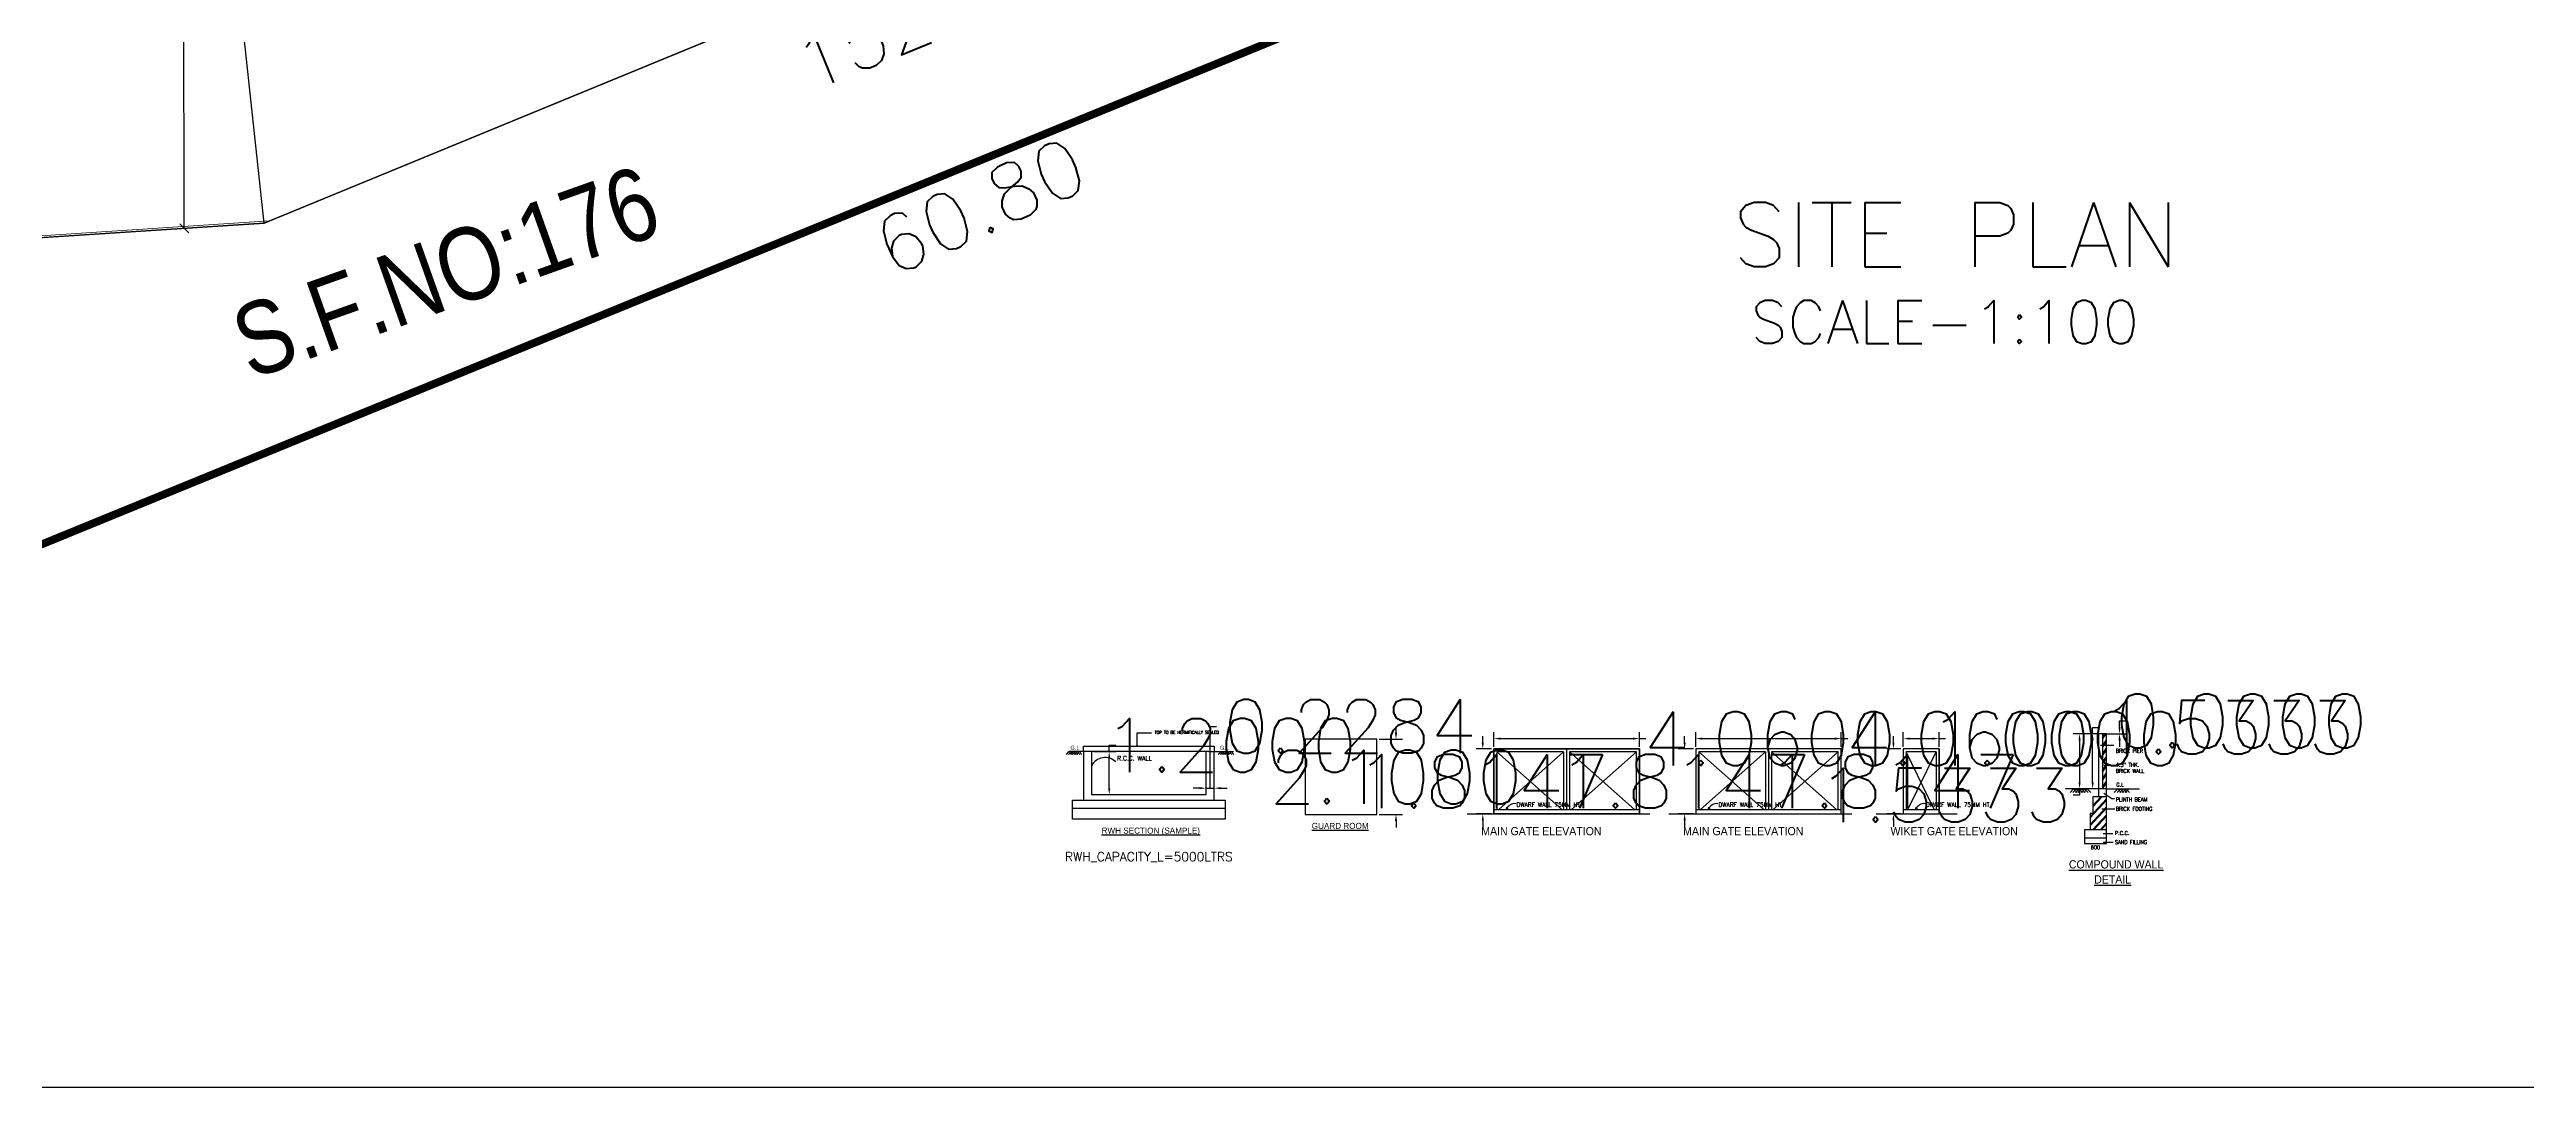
# Model space of a CAD drawing. Header units: metres. Extents: x 1422408 to 2637705, y 4160 to 80428.
# Drawn here: x 2268031.9 to 2268101.1, y 4159.8 to 4188.8 of the extents above; entities that cross this region are included whole.
import ezdxf

# ---------------------------------------------------------------- set-up
doc = ezdxf.new("R2010")
doc.units = ezdxf.units.M
doc.header["$LTSCALE"] = 3.5
doc.header["$MEASUREMENT"] = 0
doc.layers.get('0').update_dxf_attribs({"linetype": 'CONTINUOUS'})
doc.layers.get('DEFPOINTS').update_dxf_attribs({"linetype": 'CONTINUOUS'})
for name, color, linetype in [('BLK_1_LVL_0_FRONT_SETBACK', 2, 'CONTINUOUS'), ('COMPOUNDWALL', 58, 'CONTINUOUS'), ('DIM', 41, 'CONTINUOUS'), ('ED', 30, 'CONTINUOUS'), ('FURN', 35, 'CONTINUOUS'), ('GUARD_ROOM', 2, 'CONTINUOUS'), ('MAIN_GATE', 57, 'CONTINUOUS'), ('PLOT_BOUNDARY', 70, 'CONTINUOUS'), ('RWH', 130, 'CONTINUOUS'), ('SURRENDER_ROAD_WIDTH', 2, 'CONTINUOUS'), ('TE', 7, 'CONTINUOUS'), ('TEXT', 4, 'CONTINUOUS'), ('WAL', 1, 'CONTINUOUS'), ('WALL', 125, 'CONTINUOUS'), ('WICKET_GATE', 57, 'CONTINUOUS')]:
    doc.layers.add(name, color=color, linetype=linetype)
doc.layers.add('DIST_CL_ROAD', color=7, linetype='CONTINUOUS', lineweight=0)
doc.layers.add('NOTIFIED_ROAD', color=183, linetype='CONTINUOUS', lineweight=13)
doc.styles.add('ARIAL', font='arial.ttf')
doc.styles.get("Standard").update_dxf_attribs({"font": 'txt.shx', "height": 1.5})
doc.styles.add('T', font='ROMI____.pfb', dxfattribs={"width": 1.2, "height": 24})
doc.styles.add('T1', font='ROMANS.shx', dxfattribs={"width": 0.96, "height": 4})
doc.styles.add('UATEXT', font='GOTHIC.TTF')
doc.dimstyles.new('SITE PLAN 400', dxfattribs={"dimtxt": 1.5, "dimasz": 0.25, "dimexe": 0.1, "dimexo": 0.1, "dimgap": 0.15, "dimtad": 0, "dimlfac": 4, "dimzin": 0, "dimdsep": 46, "dimtxsty": 'Standard', "dimblk": 'OBLIQUE', "dimcen": 0.09, "dimse1": 1, "dimse2": 1, "dimsd1": 1, "dimsd2": 1, "dimclrd": 253, "dimclrt": 4, "dimadec": 0, "dimazin": 0, "dimtfac": 1, "dimtofl": 0, "dimtmove": 1, "dimatfit": 3, "dimfxl": 0, "dimfrac": 2, "dimtolj": 1, "dimtzin": 0, "dimarcsym": 0})
doc.dimstyles.get("Standard").update_dxf_attribs({"dimtxt": 0.18, "dimasz": 0.18, "dimexe": 0.18, "dimexo": 0.0625, "dimgap": 0.09, "dimtad": 0, "dimtih": 1, "dimtoh": 1, "dimdec": 4, "dimzin": 0, "dimdsep": 46, "dimtxsty": 'Standard', "dimcen": 0.09, "dimadec": 0, "dimazin": 0, "dimtfac": 1, "dimtdec": 4, "dimtofl": 0, "dimtmove": 0, "dimatfit": 3, "dimfxl": 0, "dimtolj": 1, "dimtzin": 0, "dimarcsym": 0})

# ---------------------------------------------------------------- blocks, each defined once
blk = doc.blocks.new('ARROW2')
at = {"layer": 'FURN'}
for points in [[(0, 0, 0, 1.41, 0), (-4, 4, 1.41, 1.41, 0)], [(0, 0, 0, 1.41, 0), (4, 4, 1.41, 1.41, 0)]]:
    blk.add_lwpolyline(points, format="xyseb", dxfattribs=at)
blk = doc.blocks.new('*D639')
at = {"layer": 'DEFPOINTS', "color": 0}
for p in [(2268064.233, 4167.951), (2268064.461, 4168.131), (2268064.461, 4167.951)]:
    blk.add_point(p, dxfattribs=at)
at = {"layer": 'ED', "color": 0, "lineweight": -2}
for p, q in [((2268064.347, 4168.131), (2268064.347, 4169.856)), ((2268064.347, 4169.856), (2268064.527, 4169.856)), ((2268064.053, 4168.131), (2268063.873, 4168.131)), ((2268064.233, 4168.013), (2268064.233, 4168.311)), ((2268064.233, 4168.131), (2268064.461, 4168.131)), ((2268064.461, 4168.013), (2268064.461, 4168.311)), ((2268064.641, 4168.131), (2268064.821, 4168.131))]:
    blk.add_line(p, q, dxfattribs=at)
at = {"layer": 'ED', "color": 0}
for points in [[(2268064.053, 4168.161), (2268064.053, 4168.101), (2268064.233, 4168.131)], [(2268064.641, 4168.161), (2268064.641, 4168.101), (2268064.461, 4168.131)]]:
    blk.add_solid(points, dxfattribs=at)
at = {"layer": 'ED', "color": 0, "insert": (2268068.242, 4169.856), "char_height": 1.5, "attachment_point": 5}
blk.add_mtext('\\A1;0.2284', dxfattribs=at)
blk = doc.blocks.new('*D640')
at = {"layer": 'DEFPOINTS', "color": 0}
for p in [(2268061.037, 4169.151), (2268061.529, 4169.151), (2268061.037, 4167.951)]:
    blk.add_point(p, dxfattribs=at)
at = {"layer": 'RWH', "color": 0, "lineweight": -2}
for p, q in [((2268061.099, 4169.151), (2268061.709, 4169.151)), ((2268061.529, 4169.151), (2268061.529, 4169.331)), ((2268061.529, 4169.331), (2268061.709, 4169.331)), ((2268061.529, 4168.131), (2268061.529, 4168.971)), ((2268061.099, 4167.951), (2268061.709, 4167.951))]:
    blk.add_line(p, q, dxfattribs=at)
at = {"layer": 'RWH', "color": 0}
for points in [[(2268061.499, 4168.971), (2268061.559, 4168.971), (2268061.529, 4169.151)], [(2268061.499, 4168.131), (2268061.559, 4168.131), (2268061.529, 4167.951)]]:
    blk.add_solid(points, dxfattribs=at)
at = {"layer": 'RWH', "color": 0, "insert": (2268064.924, 4169.331), "char_height": 1.5, "attachment_point": 5}
blk.add_mtext('\\A1;1.2000', dxfattribs=at)
blk = doc.blocks.new('*D641')
at = {"layer": 'DEFPOINTS', "color": 0}
for p in [(2268069.003, 4169.497), (2268069.003, 4167.397), (2268069.534, 4167.397)]:
    blk.add_point(p, dxfattribs=at)
at = {"layer": 'GUARD_ROOM', "color": 0, "lineweight": -2}
for p, q in [((2268069.534, 4169.677), (2268069.534, 4169.857)), ((2268069.065, 4169.497), (2268069.714, 4169.497)), ((2268069.065, 4167.397), (2268069.714, 4167.397)), ((2268069.534, 4167.217), (2268069.534, 4167.037))]:
    blk.add_line(p, q, dxfattribs=at)
at = {"layer": 'GUARD_ROOM', "color": 0}
for points in [[(2268069.504, 4169.677), (2268069.564, 4169.677), (2268069.534, 4169.497)], [(2268069.504, 4167.217), (2268069.564, 4167.217), (2268069.534, 4167.397)]]:
    blk.add_solid(points, dxfattribs=at)
at = {"layer": 'GUARD_ROOM', "color": 0, "insert": (2268069.534, 4168.447), "char_height": 1.5, "attachment_point": 5}
blk.add_mtext('\\A1;2.1000', dxfattribs=at)
blk = doc.blocks.new('*D642')
at = {"layer": 'COMPOUNDWALL', "color": 0, "lineweight": -2}
for p, q in [((2268088.98, 4169.649), (2268088.98, 4169.829)), ((2268088.98, 4169.829), (2268089.16, 4169.829)), ((2268089.193, 4169.649), (2268088.8, 4169.649)), ((2268088.98, 4168.296), (2268088.98, 4169.469)), ((2268089.193, 4168.116), (2268088.8, 4168.116))]:
    blk.add_line(p, q, dxfattribs=at)
at = {"layer": 'COMPOUNDWALL', "color": 0}
for points in [[(2268088.95, 4169.469), (2268089.01, 4169.469), (2268088.98, 4169.649)], [(2268088.95, 4168.296), (2268089.01, 4168.296), (2268088.98, 4168.116)]]:
    blk.add_solid(points, dxfattribs=at)
at = {"layer": 'DEFPOINTS', "color": 0}
for p in [(2268088.98, 4169.649), (2268089.255, 4169.649), (2268089.255, 4168.116)]:
    blk.add_point(p, dxfattribs=at)
at = {"layer": 'COMPOUNDWALL', "color": 0, "insert": (2268092.75, 4169.829), "char_height": 1.5, "attachment_point": 5}
blk.add_mtext('\\A1;1.5333', dxfattribs=at)
blk = doc.blocks.new('*D643')
at = {"layer": 'COMPOUNDWALL', "color": 0, "lineweight": -2}
for p, q in [((2268089.193, 4169.649), (2268088.435, 4169.649)), ((2268088.615, 4169.469), (2268088.615, 4168.296)), ((2268089.193, 4168.116), (2268088.435, 4168.116)), ((2268088.615, 4167.936), (2268088.435, 4167.936)), ((2268088.615, 4168.116), (2268088.615, 4167.936))]:
    blk.add_line(p, q, dxfattribs=at)
at = {"layer": 'COMPOUNDWALL', "color": 0}
for points in [[(2268088.585, 4169.469), (2268088.645, 4169.469), (2268088.615, 4169.649)], [(2268088.585, 4168.296), (2268088.645, 4168.296), (2268088.615, 4168.116)]]:
    blk.add_solid(points, dxfattribs=at)
at = {"layer": 'DEFPOINTS', "color": 0}
for p in [(2268089.255, 4169.649), (2268088.615, 4168.116), (2268089.255, 4168.116)]:
    blk.add_point(p, dxfattribs=at)
at = {"layer": 'COMPOUNDWALL', "color": 0, "insert": (2268084.845, 4167.936), "char_height": 1.5, "attachment_point": 5}
blk.add_mtext('\\A1;1.5333', dxfattribs=at)
blk = doc.blocks.new('*D644')
at = {"layer": 'COMPOUNDWALL', "color": 0, "lineweight": -2}
for p, q in [((2268089.731, 4169.829), (2268089.731, 4170.009)), ((2268089.731, 4170.009), (2268089.911, 4170.009)), ((2268089.318, 4169.649), (2268089.911, 4169.649)), ((2268089.318, 4169.649), (2268089.911, 4169.649)), ((2268089.731, 4169.469), (2268089.731, 4169.289))]:
    blk.add_line(p, q, dxfattribs=at)
at = {"layer": 'COMPOUNDWALL', "color": 0}
for points in [[(2268089.701, 4169.829), (2268089.761, 4169.829), (2268089.731, 4169.649)], [(2268089.701, 4169.469), (2268089.761, 4169.469), (2268089.731, 4169.649)]]:
    blk.add_solid(points, dxfattribs=at)
at = {"layer": 'DEFPOINTS', "color": 0}
for p in [(2268089.255, 4169.649), (2268089.255, 4169.649), (2268089.731, 4169.649)]:
    blk.add_point(p, dxfattribs=at)
at = {"layer": 'COMPOUNDWALL', "color": 0, "insert": (2268093.126, 4170.009), "char_height": 1.5, "attachment_point": 5}
blk.add_mtext('\\A1;0.0000', dxfattribs=at)
blk = doc.blocks.new('*D645')
at = {"layer": 'DEFPOINTS', "color": 0}
for p in [(2268071.956, 4169.225), (2268072.267, 4169.225), (2268072.267, 4167.411)]:
    blk.add_point(p, dxfattribs=at)
at = {"layer": 'MAIN_GATE', "color": 0, "lineweight": -2}
for p, q in [((2268072.204, 4169.225), (2268071.776, 4169.225)), ((2268071.956, 4169.405), (2268071.956, 4169.585)), ((2268072.204, 4167.411), (2268071.776, 4167.411)), ((2268071.956, 4167.231), (2268071.956, 4167.051))]:
    blk.add_line(p, q, dxfattribs=at)
at = {"layer": 'MAIN_GATE', "color": 0}
for points in [[(2268071.926, 4169.405), (2268071.986, 4169.405), (2268071.956, 4169.225)], [(2268071.926, 4167.231), (2268071.986, 4167.231), (2268071.956, 4167.411)]]:
    blk.add_solid(points, dxfattribs=at)
at = {"layer": 'MAIN_GATE', "color": 0, "insert": (2268071.956, 4168.318), "char_height": 1.5, "attachment_point": 5}
blk.add_mtext('\\A1;1.8147', dxfattribs=at)
blk = doc.blocks.new('*D646')
at = {"layer": 'DEFPOINTS', "color": 0}
for p in [(2268072.267, 4169.225), (2268076.327, 4169.515), (2268076.327, 4169.225)]:
    blk.add_point(p, dxfattribs=at)
at = {"layer": 'MAIN_GATE', "color": 0, "lineweight": -2}
for p, q in [((2268072.267, 4169.288), (2268072.267, 4169.695)), ((2268072.447, 4169.515), (2268076.147, 4169.515)), ((2268076.327, 4169.288), (2268076.327, 4169.695)), ((2268076.327, 4169.515), (2268076.507, 4169.515))]:
    blk.add_line(p, q, dxfattribs=at)
at = {"layer": 'MAIN_GATE', "color": 0}
for points in [[(2268072.447, 4169.545), (2268072.447, 4169.485), (2268072.267, 4169.515)], [(2268076.147, 4169.545), (2268076.147, 4169.485), (2268076.327, 4169.515)]]:
    blk.add_solid(points, dxfattribs=at)
at = {"layer": 'MAIN_GATE', "color": 0, "insert": (2268079.972, 4169.515), "char_height": 1.5, "attachment_point": 5}
blk.add_mtext('\\A1;4.0600', dxfattribs=at)
blk = doc.blocks.new('*D647')
at = {"layer": 'DEFPOINTS', "color": 0}
for p in [(2268077.591, 4169.225), (2268077.902, 4169.225), (2268077.902, 4167.411)]:
    blk.add_point(p, dxfattribs=at)
at = {"layer": 'MAIN_GATE', "color": 0, "lineweight": -2}
for p, q in [((2268077.839, 4169.225), (2268077.411, 4169.225)), ((2268077.591, 4169.405), (2268077.591, 4169.585)), ((2268077.839, 4167.411), (2268077.411, 4167.411)), ((2268077.591, 4167.231), (2268077.591, 4167.051))]:
    blk.add_line(p, q, dxfattribs=at)
at = {"layer": 'MAIN_GATE', "color": 0}
for points in [[(2268077.561, 4169.405), (2268077.621, 4169.405), (2268077.591, 4169.225)], [(2268077.561, 4167.231), (2268077.621, 4167.231), (2268077.591, 4167.411)]]:
    blk.add_solid(points, dxfattribs=at)
at = {"layer": 'MAIN_GATE', "color": 0, "insert": (2268077.591, 4168.318), "char_height": 1.5, "attachment_point": 5}
blk.add_mtext('\\A1;1.8147', dxfattribs=at)
blk = doc.blocks.new('*D648')
at = {"layer": 'DEFPOINTS', "color": 0}
for p in [(2268077.902, 4169.225), (2268081.962, 4169.515), (2268081.962, 4169.225)]:
    blk.add_point(p, dxfattribs=at)
at = {"layer": 'MAIN_GATE', "color": 0, "lineweight": -2}
for p, q in [((2268077.902, 4169.288), (2268077.902, 4169.695)), ((2268078.082, 4169.515), (2268081.782, 4169.515)), ((2268081.962, 4169.288), (2268081.962, 4169.695)), ((2268081.962, 4169.515), (2268082.142, 4169.515))]:
    blk.add_line(p, q, dxfattribs=at)
at = {"layer": 'MAIN_GATE', "color": 0}
for points in [[(2268078.082, 4169.545), (2268078.082, 4169.485), (2268077.902, 4169.515)], [(2268081.782, 4169.545), (2268081.782, 4169.485), (2268081.962, 4169.515)]]:
    blk.add_solid(points, dxfattribs=at)
at = {"layer": 'MAIN_GATE', "color": 0, "insert": (2268085.607, 4169.515), "char_height": 1.5, "attachment_point": 5}
blk.add_mtext('\\A1;4.0600', dxfattribs=at)
blk = doc.blocks.new('*D649')
at = {"layer": 'DEFPOINTS', "color": 0}
for p in [(2268083.419, 4169.225), (2268083.692, 4169.225), (2268083.692, 4167.411)]:
    blk.add_point(p, dxfattribs=at)
at = {"layer": 'WICKET_GATE', "color": 0, "lineweight": -2}
for p, q in [((2268083.629, 4169.225), (2268083.239, 4169.225)), ((2268083.419, 4169.405), (2268083.419, 4169.585)), ((2268083.629, 4167.411), (2268083.239, 4167.411)), ((2268083.419, 4167.231), (2268083.419, 4167.051))]:
    blk.add_line(p, q, dxfattribs=at)
at = {"layer": 'WICKET_GATE', "color": 0}
for points in [[(2268083.389, 4169.405), (2268083.449, 4169.405), (2268083.419, 4169.225)], [(2268083.389, 4167.231), (2268083.449, 4167.231), (2268083.419, 4167.411)]]:
    blk.add_solid(points, dxfattribs=at)
at = {"layer": 'WICKET_GATE', "color": 0, "insert": (2268083.419, 4168.318), "char_height": 1.5, "attachment_point": 5}
blk.add_mtext('\\A1;1.8147', dxfattribs=at)
blk = doc.blocks.new('*D650')
at = {"layer": 'DEFPOINTS', "color": 0}
for p in [(2268083.692, 4169.225), (2268084.692, 4169.515), (2268084.692, 4169.225)]:
    blk.add_point(p, dxfattribs=at)
at = {"layer": 'WICKET_GATE', "color": 0, "lineweight": -2}
for p, q in [((2268083.692, 4169.288), (2268083.692, 4169.695)), ((2268083.872, 4169.515), (2268084.512, 4169.515)), ((2268084.692, 4169.288), (2268084.692, 4169.695)), ((2268084.692, 4169.515), (2268084.872, 4169.515))]:
    blk.add_line(p, q, dxfattribs=at)
at = {"layer": 'WICKET_GATE', "color": 0}
for points in [[(2268083.872, 4169.545), (2268083.872, 4169.485), (2268083.692, 4169.515)], [(2268084.512, 4169.545), (2268084.512, 4169.485), (2268084.692, 4169.515)]]:
    blk.add_solid(points, dxfattribs=at)
at = {"layer": 'WICKET_GATE', "color": 0, "insert": (2268087.962, 4169.515), "char_height": 1.5, "attachment_point": 5}
blk.add_mtext('\\A1;1.0000', dxfattribs=at)
blk = doc.blocks.new('*D1109')
at = {"layer": 'DEFPOINTS', "color": 0, "ltscale": 25}
for p in [(2268037.936, 4183.913), (2268038.066, 4181.92), (2267994.966, 4181.106)]:
    blk.add_point(p, dxfattribs=at)
at = {"color": 4, "lineweight": 25, "ltscale": 25, "insert": (2268016.581, 4180.517), "char_height": 1.5, "attachment_point": 5, "rotation": 3.73742}
blk.add_mtext('\\A1;172.24', dxfattribs=at)
blk = doc.blocks.new('_Oblique')
at = {"color": 0, "linetype": 'ByBlock', "lineweight": -2}
blk.add_line((-0.5, -0.5), (0.5, 0.5), dxfattribs=at)
blk = doc.blocks.new('*D1110')
at = {"layer": 'DEFPOINTS', "color": 0, "ltscale": 25}
for p in [(2268073.111, 4198.388), (2268073.751, 4196.833), (2268037.936, 4183.913)]:
    blk.add_point(p, dxfattribs=at)
at = {"color": 4, "lineweight": 25, "ltscale": 25, "insert": (2268056.163, 4189.596), "char_height": 1.5, "attachment_point": 5, "rotation": 22.36831}
blk.add_mtext('\\A1;152.15', dxfattribs=at)
blk = doc.blocks.new('*D1113')
at = {"color": 253, "lineweight": -2, "ltscale": 25}
for p, q in [((2268035.681, 4204.908), (2268035.691, 4197.488)), ((2268035.71, 4183.768), (2268035.699, 4191.188))]:
    blk.add_line(p, q, dxfattribs=at)
at = {"layer": 'DEFPOINTS', "color": 0, "ltscale": 25}
for p in [(2268035.681, 4204.908), (2268035.71, 4183.768), (2268035.71, 4183.768)]:
    blk.add_point(p, dxfattribs=at)
at = {"color": 253, "lineweight": -2, "ltscale": 25, "xscale": 0.25, "yscale": 0.25, "zscale": 0.25}
for p, rotation in [((2268035.681, 4204.908), 90.07913279850511), ((2268035.71, 4183.768), 270.0791327985051)]:
    blk.add_blockref('_Oblique', p, dxfattribs=dict(at, rotation=rotation))
at = {"color": 4, "lineweight": 25, "ltscale": 25, "insert": (2268035.695, 4194.338), "char_height": 1.5, "attachment_point": 5, "rotation": 270.07913}
blk.add_mtext('\\A1;84.56', dxfattribs=at)
blk = doc.blocks.new('*D1119')
at = {"layer": 'DEFPOINTS', "color": 0}
for p in [(2268031.257, 4214.657), (2268029.48, 4180.146), (2268030.026, 4180.146)]:
    blk.add_point(p, dxfattribs=at)
at = {"layer": 'DIST_CL_ROAD', "color": 0, "lineweight": -2}
for p, q in [((2268031.194, 4214.657), (2268029.3, 4214.657)), ((2268029.48, 4214.477), (2268029.48, 4198.241)), ((2268029.48, 4180.326), (2268029.48, 4196.561)), ((2268029.964, 4180.146), (2268029.3, 4180.146))]:
    blk.add_line(p, q, dxfattribs=at)
at = {"layer": 'DIST_CL_ROAD', "color": 0}
for points in [[(2268029.45, 4214.477), (2268029.51, 4214.477), (2268029.48, 4214.657)], [(2268029.45, 4180.326), (2268029.51, 4180.326), (2268029.48, 4180.146)]]:
    blk.add_solid(points, dxfattribs=at)
at = {"layer": 'DIST_CL_ROAD', "color": 0, "insert": (2268029.48, 4197.401), "char_height": 1.5, "attachment_point": 5}
blk.add_mtext('\\A1;34.5112', dxfattribs=at)

msp = doc.modelspace()

# ---------------------------------------------------------------- linework, layer by layer
at = {"color": 1, "lineweight": 25, "ltscale": 25}
for p, q in [((2268087.90014, 4204.47452), (2268037.93582, 4183.91303)), ((2268027.07879, 4173.03591), (2268083.65516, 4196.19178)), ((2268037.93582, 4183.91303), (2267994.96638, 4181.10614))]:
    msp.add_line(p, q, dxfattribs=at)
at = {"color": 0, "lineweight": 25, "ltscale": 0.25}
for points in [[(2267930.52507, 4423.93694), (2268102.05774, 4423.93694), (2268102.05774, 4159.77215), (2267930.52507, 4159.77215)], [(2267930.52507, 4423.93694), (2268174.04813, 4423.93694), (2268174.04813, 4159.77215), (2267930.52507, 4159.77215)]]:
    msp.add_lwpolyline(points, close=True, dxfattribs=at)
at = {"color": 1, "lineweight": 25, "ltscale": 25, "const_width": 0.22}
msp.add_lwpolyline([(2267946.61658, 4177.42144), (2267992.36093, 4174.36424), (2268027.07879, 4173.03591), (2268083.65516, 4196.19178), (2268096.44025, 4196.19178)], dxfattribs=at)
msp.add_lwpolyline([(2268067.00289, 4167.39726), (2268069.00289, 4167.39726), (2268069.00289, 4169.49726), (2268067.00289, 4169.49726)], close=True)
at = {"color": 1, "lineweight": 25, "ltscale": 25}
msp.add_open_spline([(2267962.0005, 4185.01336), (2267962.07718, 4187.9519), (2267962.2092, 4193.0114), (2267969.3187, 4198.11451), (2267964.54584, 4206.85175), (2267973.25115, 4212.70964), (2267974.01186, 4222.03599), (2267975.37827, 4230.93251), (2267982.9307, 4237.58774), (2267979.63041, 4247.54843), (2267986.10411, 4255.76539), (2267993.09004, 4262.52984), (2267991.29472, 4272.97809), (2267993.71683, 4281.99617), (2268001.73914, 4288.93964), (2267999.61139, 4297.95507), (2268001.77372, 4306.83649), (2268009.49909, 4312.14274), (2268009.25865, 4322.12284), (2268009.92723, 4333.02313), (2268020.71653, 4339.25439), (2268016.96771, 4356.62845), (2268029.67722, 4369.46028), (2268031.26973, 4388.50924), (2268036.51532, 4400.49455), (2268044.86388, 4410.50112), (2268043.54066, 4417.70559), (2268043.65916, 4420.35472)], degree=3, knots=[0, 0, 0, 0, 2.10059734, 3.61675593, 5.59707026, 7.70970586, 10.12083211, 12.36857419, 14.3105237, 16.9470221, 18.93557343, 21.84661871, 23.612899, 26.4783187, 28.55678573, 30.86990017, 32.77124652, 35.16639112, 37.14215882, 39.84731482, 43.02792513, 44.6500052, 52.09906633, 54.66569726, 58.81292953, 61.8443687, 63.83796198, 63.83796198, 63.83796198, 63.83796198], dxfattribs=at)
at = {"layer": 'BLK_1_LVL_0_FRONT_SETBACK'}
msp.add_lwpolyline([(2268035.6805, 4204.90808), (2268066.92863, 4205.25028), (2268066.97588, 4195.86091), (2268037.93582, 4183.91303)], close=True, dxfattribs=at)
at = {"layer": 'DEFPOINTS', "color": 0, "linetype": 'ByBlock'}
for p in [(2268061.39795, 4169.15053), (2268061.39795, 4167.95053)]:
    msp.add_point(p, dxfattribs=at)
at = {"layer": 'DIM'}
for p, q in [((2268089.14036, 4169.64943), (2268089.14036, 4168.11609)), ((2268089.25536, 4169.64943), (2268089.14036, 4169.64943)), ((2268089.20015, 4169.3277), (2268089.57061, 4169.3277)), ((2268089.25536, 4169.49609), (2268089.36101, 4169.64943)), ((2268089.25536, 4169.54114), (2268089.32997, 4169.64943)), ((2268089.25536, 4169.31114), (2268089.37036, 4169.47804)), ((2268089.25536, 4169.26609), (2268089.37036, 4169.433)), ((2268089.25536, 4169.08114), (2268089.37036, 4169.24804)), ((2268089.25536, 4169.03609), (2268089.37036, 4169.203)), ((2268089.25536, 4168.85114), (2268089.37036, 4169.01804)), ((2268089.25536, 4168.80609), (2268089.37036, 4168.973)), ((2268089.25536, 4168.62114), (2268089.37036, 4168.78804)), ((2268089.25536, 4168.57609), (2268089.37036, 4168.743)), ((2268089.25536, 4168.39114), (2268089.37036, 4168.55804)), ((2268089.25536, 4168.34609), (2268089.37036, 4168.513)), ((2268089.28836, 4168.76944), (2268089.57061, 4168.76944)), ((2268088.34923, 4168.01387), (2268088.4464, 4168.11609)), ((2268088.4259, 4168.01387), (2268088.52307, 4168.11609)), ((2268088.54357, 4168.01387), (2268088.4464, 4168.11609)), ((2268088.50257, 4168.01387), (2268088.59974, 4168.11609)), ((2268088.62024, 4168.01387), (2268088.52307, 4168.11609)), ((2268088.57923, 4168.01387), (2268088.6764, 4168.11609)), ((2268088.6969, 4168.01387), (2268088.59974, 4168.11609)), ((2268088.6559, 4168.01387), (2268088.75307, 4168.11609)), ((2268088.77357, 4168.01387), (2268088.6764, 4168.11609)), ((2268088.73257, 4168.01387), (2268088.82974, 4168.11609)), ((2268088.85024, 4168.01387), (2268088.75307, 4168.11609)), ((2268088.9269, 4168.01387), (2268088.82974, 4168.11609)), ((2268088.91036, 4167.34405), (2268089.37036, 4167.83493)), ((2268088.91036, 4167.30668), (2268089.37036, 4167.79756)), ((2268088.98702, 4167.61274), (2268089.24319, 4167.88609)), ((2268088.98702, 4167.65011), (2268089.20816, 4167.88609)), ((2268089.25536, 4168.16114), (2268089.37036, 4168.32804)), ((2268089.25536, 4168.11609), (2268089.37036, 4168.283)), ((2268089.29268, 4167.99144), (2268089.51133, 4167.84075)), ((2268089.51133, 4167.84075), (2268089.59427, 4167.84075)), ((2268089.58381, 4168.01387), (2268089.68098, 4168.11609)), ((2268089.66048, 4168.01387), (2268089.75764, 4168.11609)), ((2268089.77815, 4168.01387), (2268089.68098, 4168.11609)), ((2268089.73714, 4168.01387), (2268089.83431, 4168.11609)), ((2268089.85481, 4168.01387), (2268089.75764, 4168.11609)), ((2268089.81381, 4168.01387), (2268089.91098, 4168.11609)), ((2268089.93148, 4168.01387), (2268089.83431, 4168.11609)), ((2268089.89048, 4168.01387), (2268089.98764, 4168.11609)), ((2268090.00815, 4168.01387), (2268089.91098, 4168.11609)), ((2268072.61726, 4167.53563), (2268072.62891, 4167.60311)), ((2268072.61726, 4167.53563), (2268072.68369, 4167.55224)), ((2268078.2524, 4167.53563), (2268078.26406, 4167.60311)), ((2268078.2524, 4167.53563), (2268078.31883, 4167.55224)), ((2268084.0421, 4167.53563), (2268084.05375, 4167.60311)), ((2268084.0421, 4167.53563), (2268084.10853, 4167.55224)), ((2268088.91036, 4167.11981), (2268089.37036, 4167.61069)), ((2268088.91036, 4167.08243), (2268089.37036, 4167.57332)), ((2268088.97645, 4166.96609), (2268089.37036, 4167.38645)), ((2268089.01147, 4166.96609), (2268089.37036, 4167.34907)), ((2268089.18658, 4166.96609), (2268089.37036, 4167.1622)), ((2268089.22161, 4166.96609), (2268089.37036, 4167.12483)), ((2268089.23236, 4167.55443), (2268089.60181, 4167.55443)), ((2268089.27006, 4166.86878), (2268089.54149, 4166.86878)), ((2268089.27006, 4166.62014), (2268089.54903, 4166.62014))]:
    msp.add_line(p, q, dxfattribs=at)
for centre in [(2268072.85443, 4167.44465), (2268078.48957, 4167.44465), (2268084.27927, 4167.44465)]:
    msp.add_arc(centre, 0.25402, 83.3548502, 159.0119281, dxfattribs=at)
at = {"layer": 'FURN'}
for p, q in [((2268062.30916, 4169.67948), (2268062.71148, 4169.67948)), ((2268062.30916, 4169.30062), (2268062.30916, 4169.67948))]:
    msp.add_line(p, q, dxfattribs=at)
msp.add_arc((2268061.41286, 4168.56718), 0.42035, 44.8364533, 153.6958183, dxfattribs=at)
at = {"layer": 'MAIN_GATE'}
for points in [[(2268072.26679, 4169.22535), (2268076.32679, 4169.22535), (2268076.32679, 4167.41063), (2268072.26679, 4167.41063)], [(2268077.90193, 4167.41063), (2268081.96193, 4167.41063), (2268081.96193, 4169.22535), (2268077.90193, 4169.22535)]]:
    msp.add_lwpolyline(points, close=True, dxfattribs=at)
at = {"layer": 'NOTIFIED_ROAD', "color": 1}
msp.add_lwpolyline([(2267946.76788, 4177.48091), (2267946.60796, 4184.5784), (2267964.81719, 4183.33211), (2267995.11768, 4181.16561), (2268024.30643, 4183.07231), (2268038.08712, 4183.9725), (2268073.2619, 4198.44775), (2268088.05144, 4204.53399), (2268096.44385, 4204.53399), (2268096.59155, 4196.25125), (2268083.80646, 4196.25125), (2268027.23009, 4173.09538), (2267992.51223, 4174.42371)], close=True, dxfattribs=at)
at = {"layer": 'PLOT_BOUNDARY', "linetype": 'ByBlock'}
msp.add_lwpolyline([(2267964.66589, 4183.27264), (2268011.58278, 4314.96488), (2268048.65374, 4415.76421), (2268077.33984, 4413.20542), (2268071.51945, 4318.60162), (2268073.1106, 4198.38828), (2268037.93582, 4183.91303), (2267994.96638, 4181.10614), (2267964.66589, 4183.27264)], close=True, dxfattribs=at)
at = {"layer": 'SURRENDER_ROAD_WIDTH'}
msp.add_lwpolyline([(2267946.61658, 4177.42144), (2267946.45665, 4184.51893), (2267964.66589, 4183.27264), (2267994.96638, 4181.10614), (2268024.15513, 4183.01284), (2268037.93582, 4183.91303), (2268073.1106, 4198.38828), (2268087.90014, 4204.47452), (2268096.29255, 4204.47452), (2268096.44025, 4196.19178), (2268083.65516, 4196.19178), (2268027.07879, 4173.03591), (2267992.36093, 4174.36424)], close=True, dxfattribs=at)
at = {"layer": 'WAL', "color": 12}
for p, q in [((2268060.33349, 4169.0758), (2268060.40586, 4169.15194)), ((2268060.39059, 4169.0758), (2268060.46296, 4169.15194)), ((2268060.47823, 4169.0758), (2268060.40586, 4169.15194)), ((2268060.44769, 4169.0758), (2268060.52007, 4169.15194)), ((2268060.53534, 4169.0758), (2268060.46296, 4169.15194)), ((2268060.5048, 4169.0758), (2268060.57717, 4169.15194)), ((2268060.59244, 4169.0758), (2268060.52007, 4169.15194)), ((2268060.5619, 4169.0758), (2268060.63427, 4169.15194)), ((2268060.619, 4169.0758), (2268060.69137, 4169.15194)), ((2268060.70664, 4169.0758), (2268060.63427, 4169.15194)), ((2268064.57377, 4169.0758), (2268064.64614, 4169.15194)), ((2268064.63087, 4169.0758), (2268064.70324, 4169.15194)), ((2268064.71851, 4169.0758), (2268064.64614, 4169.15194)), ((2268064.68797, 4169.0758), (2268064.76034, 4169.15194)), ((2268064.77561, 4169.0758), (2268064.70324, 4169.15194)), ((2268064.74507, 4169.0758), (2268064.81745, 4169.15194)), ((2268064.83272, 4169.0758), (2268064.76034, 4169.15194)), ((2268064.80218, 4169.0758), (2268064.87455, 4169.15194)), ((2268064.88982, 4169.0758), (2268064.81745, 4169.15194)), ((2268064.85928, 4169.0758), (2268064.93165, 4169.15194)), ((2268064.94692, 4169.0758), (2268064.87455, 4169.15194)), ((2268065.00402, 4169.0758), (2268064.93165, 4169.15194))]:
    msp.add_line(p, q, dxfattribs=at)
at = {"layer": 'WAL', "color": 7}
for p, q in [((2268060.96038, 4169.15053), (2268060.42304, 4169.15053)), ((2268064.30892, 4169.15053), (2268065.00154, 4169.15053))]:
    msp.add_line(p, q, dxfattribs=at)
at = {"layer": 'WAL', "color": 1}
for p, q in [((2268060.64954, 4169.0758), (2268060.57717, 4169.15194)), ((2268060.76374, 4169.0758), (2268060.69137, 4169.15194))]:
    msp.add_line(p, q, dxfattribs=at)
at = {"layer": 'WALL'}
for p, q in [((2268060.80811, 4169.15053), (2268060.80811, 4169.3028)), ((2268060.80811, 4169.3028), (2268064.23279, 4169.3028)), ((2268060.80811, 4169.15053), (2268060.80811, 4167.95053)), ((2268064.30892, 4169.15053), (2268060.96038, 4169.15053)), ((2268061.03652, 4169.15053), (2268061.03652, 4167.95053)), ((2268064.23279, 4169.3028), (2268064.46119, 4169.3028)), ((2268064.23279, 4167.95053), (2268064.23279, 4169.15053)), ((2268064.46119, 4169.3028), (2268064.46119, 4169.15053)), ((2268064.46119, 4167.79825), (2268064.46119, 4169.15053)), ((2268089.25536, 4169.64943), (2268089.25536, 4168.11609)), ((2268089.37036, 4169.64943), (2268089.25536, 4169.64943)), ((2268089.37036, 4168.11609), (2268089.37036, 4169.64943)), ((2268060.50356, 4167.2653), (2268060.50356, 4167.79825)), ((2268060.50356, 4167.79825), (2268060.80811, 4167.79825)), ((2268060.80811, 4167.95053), (2268060.80811, 4167.79825)), ((2268060.80811, 4167.79825), (2268064.46119, 4167.79825)), ((2268061.03652, 4167.95053), (2268064.23279, 4167.95053)), ((2268064.46119, 4167.79825), (2268064.76574, 4167.79825)), ((2268064.76574, 4167.79825), (2268064.76574, 4167.2653)), ((2268089.14036, 4168.11609), (2268088.22036, 4168.11609)), ((2268089.37036, 4167.88609), (2268088.98702, 4167.88609)), ((2268088.98702, 4167.88609), (2268088.98702, 4167.42609)), ((2268089.37036, 4168.11609), (2268089.14036, 4168.11609)), ((2268089.14036, 4168.11609), (2268089.14036, 4167.88609)), ((2268089.37036, 4167.88609), (2268089.37036, 4168.11609)), ((2268089.37036, 4168.11609), (2268090.29036, 4168.11609)), ((2268089.37036, 4167.42609), (2268089.37036, 4167.88609)), ((2268060.50356, 4167.56984), (2268064.76574, 4167.56984)), ((2268064.76574, 4167.2653), (2268060.50356, 4167.2653)), ((2268088.98702, 4167.42609), (2268088.91036, 4167.42609)), ((2268088.91036, 4167.42609), (2268088.91036, 4166.96609)), ((2268089.37036, 4166.96609), (2268089.37036, 4167.42609)), ((2268089.37036, 4166.96609), (2268088.75702, 4166.96609)), ((2268088.75702, 4166.96609), (2268088.75702, 4166.58276)), ((2268089.37036, 4166.73609), (2268088.75702, 4166.73609)), ((2268088.75702, 4166.58276), (2268089.37036, 4166.58276)), ((2268089.37036, 4166.58276), (2268089.37036, 4166.96609))]:
    msp.add_line(p, q, dxfattribs=at)
at = {"layer": 'WALL', "color": 1}
for p, q in [((2268076.32679, 4169.22535), (2268072.26679, 4169.22535)), ((2268072.26679, 4169.22535), (2268072.26679, 4167.41063)), ((2268072.35013, 4169.14202), (2268072.35013, 4167.53563)), ((2268074.16286, 4167.53563), (2268072.35013, 4169.14202)), ((2268074.21346, 4169.14202), (2268072.35013, 4169.14202)), ((2268072.40072, 4167.53563), (2268074.21346, 4169.14202)), ((2268074.21346, 4169.14202), (2268074.21346, 4167.53563)), ((2268074.29679, 4169.22535), (2268074.29679, 4167.53563)), ((2268076.24346, 4169.14202), (2268074.38013, 4169.14202)), ((2268076.19286, 4167.53563), (2268074.38013, 4169.14202)), ((2268074.38013, 4169.14202), (2268074.38013, 4167.53563)), ((2268074.43072, 4167.53563), (2268076.24346, 4169.14202)), ((2268076.24346, 4167.53563), (2268076.24346, 4169.14202)), ((2268076.32679, 4167.41063), (2268076.32679, 4169.22535)), ((2268081.96193, 4169.22535), (2268077.90193, 4169.22535)), ((2268077.90193, 4169.22535), (2268077.90193, 4167.41063)), ((2268077.98527, 4169.14202), (2268077.98527, 4167.53563)), ((2268079.798, 4167.53563), (2268077.98527, 4169.14202)), ((2268079.8486, 4169.14202), (2268077.98527, 4169.14202)), ((2268078.03586, 4167.53563), (2268079.8486, 4169.14202)), ((2268079.8486, 4169.14202), (2268079.8486, 4167.53563)), ((2268079.93193, 4169.22535), (2268079.93193, 4167.53563)), ((2268081.8786, 4169.14202), (2268080.01527, 4169.14202)), ((2268081.828, 4167.53563), (2268080.01527, 4169.14202)), ((2268080.01527, 4169.14202), (2268080.01527, 4167.53563)), ((2268080.06586, 4167.53563), (2268081.8786, 4169.14202)), ((2268081.8786, 4167.53563), (2268081.8786, 4169.14202)), ((2268081.96193, 4167.41063), (2268081.96193, 4169.22535)), ((2268084.69163, 4169.22535), (2268083.69163, 4169.22535)), ((2268083.69163, 4169.22535), (2268083.69163, 4167.41063)), ((2268083.77496, 4169.14202), (2268083.77496, 4167.53563)), ((2268084.5577, 4167.53563), (2268083.77496, 4169.14202)), ((2268084.6083, 4169.14202), (2268083.77496, 4169.14202)), ((2268083.82556, 4167.53563), (2268084.6083, 4169.14202)), ((2268084.6083, 4169.14202), (2268084.6083, 4167.53563)), ((2268084.69163, 4169.22535), (2268084.69163, 4167.41063)), ((2268071.51679, 4167.41063), (2268076.62232, 4167.41063)), ((2268072.26679, 4167.53563), (2268076.32679, 4167.53563)), ((2268077.15193, 4167.41063), (2268082.25746, 4167.41063)), ((2268077.90193, 4167.53563), (2268081.96193, 4167.53563)), ((2268082.94163, 4167.41063), (2268085.19834, 4167.41063)), ((2268083.69163, 4167.53563), (2268084.69163, 4167.53563))]:
    msp.add_line(p, q, dxfattribs=at)
at = {"layer": 'WICKET_GATE'}
msp.add_lwpolyline([(2268083.69163, 4167.41063), (2268084.69163, 4167.41063), (2268084.69163, 4169.22535), (2268083.69163, 4169.22535)], close=True, dxfattribs=at)

# ---------------------------------------------------------------- block references
at = {"layer": 'DIM', "xscale": -0.006344696969696999, "yscale": 0.006344696969696999, "zscale": 0.0063446969696914}
msp.add_blockref('ARROW2', (2268062.30916, 4169.30062), dxfattribs=at)
at = {"layer": 'DIM', "xscale": -0.006344696969825, "yscale": 0.006344696969696999, "zscale": 0.0063446969696914, "rotation": 316.4060953670703}
msp.add_blockref('ARROW2', (2268061.03603, 4168.75345), dxfattribs=at)

# ---------------------------------------------------------------- texts
at = {"color": 7, "lineweight": 25}
for s, height, p in [('SITE PLAN', 1.8, (2268078.91793, 4182.68614)), ('SCALE-1:100', 1.2, (2268079.43007, 4180.54567))]:
    msp.add_text(s, height=height, dxfattribs=at).set_placement(p)
at = {"color": 1, "lineweight": 25, "ltscale": 25, "insert": (2268057.93059, 4184.38122), "char_height": 0.3, "width": 7.3137597, "attachment_point": 5, "rotation": 24.3958596}
msp.add_mtext('\\A1;{\\H5.3333x;60.80}', dxfattribs=at)
at = {"color": 1, "lineweight": 25, "ltscale": 25, "insert": (2268035.65959, 4181.01155), "char_height": 1.3, "width": 45.8701756, "attachment_point": 1, "rotation": 19.5936309, "style": 'ARIAL'}
msp.add_mtext('{\\fSwis721 Cn BT|b0|i0|c0|p34;\\H1.5625x;  S.F.NO:176}', dxfattribs=at)
at = {"layer": 'DIM', "color": 2, "style": 'T1', "width": 0.96}
for s, height, p in [('TOP TO BE HERMITICALLY SEALED', 0.0832741, (2268062.79749, 4169.64822)), ('R.C.C. WALL', 0.1268939, (2268061.75152, 4168.9024))]:
    msp.add_text(s, height=height, dxfattribs=at).set_placement(p)
at = {"layer": 'DIM', "style": 'T1', "width": 0.96}
for s, height, p in [('BRICK PIER', 0.104778, (2268089.62591, 4169.12201)), ('4.5" THK.', 0.104778, (2268089.62591, 4168.72943)), ('BRICK WALL', 0.104778, (2268089.62591, 4168.55979)), ('PLINTH BEAM', 0.1047778, (2268089.62591, 4167.76303)), ('G.L', 0.104778, (2268089.6415, 4168.17661)), ('DWARF WALL 75MM HT', 0.1227692, (2268072.89795, 4167.61082)), ('DWARF WALL 75MM HT', 0.1227692, (2268078.53309, 4167.61082)), ('DWARF WALL 75MM HT', 0.1227692, (2268084.32278, 4167.61082)), ('BRICK FOOTING', 0.1047778, (2268089.62591, 4167.50276)), ('600', 0.104778, (2268088.92774, 4166.42456)), ('SAND FILLING', 0.1047778, (2268089.60329, 4166.57095)), ('P.C.C.', 0.104778, (2268089.60329, 4166.82488))]:
    msp.add_text(s, height=height, dxfattribs=at).set_placement(p)
at = {"layer": 'RWH', "insert": (2268062.63465, 4166.20647), "char_height": 0.25, "attachment_point": 5}
msp.add_mtext_dynamic_manual_height_columns('RWH_CAPACITY_L=5000LTRS', width=9.3695657, gutter_width=0.9, heights=[0], dxfattribs=at)
at = {"layer": 'TE', "color": 1, "style": 'T', "width": 0.96}
for p in [(2268060.44705, 4169.20277), (2268064.61745, 4169.20277)]:
    msp.add_text('G.L', height=0.114205, dxfattribs=at).set_placement(p)
at = {"layer": 'TEXT', "style": 'UATEXT'}
for s, p in [('%%UGUARD ROOM', (2268067.1827, 4166.99289)), ('%%URWH SECTION (SAMPLE)', (2268061.3161, 4166.86094))]:
    msp.add_text(s, height=0.1695954, dxfattribs=at).set_placement(p)
at = {"layer": 'TEXT', "color": 5, "style": 'T', "width": 0.96}
for s, p in [('MAIN GATE ELEVATION', (2268071.91272, 4166.8166)), ('MAIN GATE ELEVATION', (2268077.54786, 4166.8166)), ('WIKET GATE ELEVATION', (2268083.33756, 4166.8166)), ('%%UCOMPOUND WALL%%U', (2268088.31711, 4165.88884)), ('%%UDETAIL%%U', (2268089.02305, 4165.46828))]:
    msp.add_text(s, height=0.2295684, dxfattribs=at).set_placement(p)

# ---------------------------------------------------------------- dimensions: what is measured, and where the dimension line sits
at = {"color": 1, "lineweight": 25, "ltscale": 25}
dim = msp.add_aligned_dim(p1=(2268035.6805, 4204.90808), p2=(2268035.7097, 4183.76762), distance=0, dimstyle='SITE PLAN 400', override={"dimse1": 0, "dimsd1": 0, "dimsd2": 0}, dxfattribs=at)
dim.commit()
dim.dimension.update_dxf_attribs({"geometry": '*D1113', "text_midpoint": (2268035.6951, 4194.33785)})
for p1, p2, distance, picture, middle in [((2268037.93582, 4183.91303), (2268073.1106, 4198.38828), -1.68168, '*D1110', (2268056.16319, 4189.59551)), ((2267994.96638, 4181.10614), (2268037.93582, 4183.91303), -1.99713, '*D1109', (2268016.58128, 4180.51671))]:
    dim = msp.add_aligned_dim(p1=p1, p2=p2, distance=distance, dimstyle='SITE PLAN 400', dxfattribs=at)
    dim.commit()
    dim.dimension.update_dxf_attribs({"geometry": picture, "text_midpoint": middle})
at = {"layer": 'COMPOUNDWALL', "color": 1}
dim = msp.add_linear_dim(base=(2268088.97985, 4169.64943), p1=(2268089.25536, 4168.11609), p2=(2268089.25536, 4169.64943), angle=90, dimstyle='Standard', override={"dimscale": 1}, dxfattribs=at)
dim.commit()
dim.dimension.update_dxf_attribs({"geometry": '*D642', "text_midpoint": (2268092.74985, 4169.82943)})
at = {"layer": 'COMPOUNDWALL', "color": 3}
dim = msp.add_linear_dim(base=(2268089.7306301072, 4169.6494281812), p1=(2268089.255356722, 4169.6494281812), p2=(2268089.255356722, 4169.6494281812), angle=90, dimstyle='Standard', override={"dimscale": 1}, dxfattribs=at)
dim.commit()
dim.dimension.update_dxf_attribs({"geometry": '*D644', "text_midpoint": (2268093.1256301058, 4170.0094281806)})
at = {"layer": 'COMPOUNDWALL', "color": 2}
dim = msp.add_linear_dim(base=(2268088.61546, 4168.11609), p1=(2268089.25536, 4169.64943), p2=(2268089.25536, 4168.11609), angle=90, dimstyle='Standard', override={"dimscale": 1}, dxfattribs=at)
dim.commit()
dim.dimension.update_dxf_attribs({"geometry": '*D643', "text_midpoint": (2268084.84546, 4167.93609)})
at = {"layer": 'DIST_CL_ROAD', "color": 1}
dim = msp.add_linear_dim(base=(2268029.48039, 4180.1457), p1=(2268031.25687, 4214.65686), p2=(2268030.02604, 4180.1457), angle=90, dimstyle='Standard', override={"dimscale": 1}, dxfattribs=at)
dim.commit()
dim.dimension.update_dxf_attribs({"geometry": '*D1119', "text_midpoint": (2268029.48039, 4197.40128)})
at = {"layer": 'ED'}
dim = msp.add_linear_dim(base=(2268064.46119, 4168.13104), p1=(2268064.23279, 4167.95053), p2=(2268064.46119, 4167.95053), dimstyle='Standard', override={"dimscale": 1, "dimtxt": 0.18, "dimtmove": 1, "dimfxl": 5}, dxfattribs=at)
dim.commit()
dim.dimension.update_dxf_attribs({"geometry": '*D639', "text_midpoint": (2268064.61699, 4169.85604)})
at = {"layer": 'GUARD_ROOM'}
dim = msp.add_linear_dim(base=(2268069.53359, 4167.39726), p1=(2268069.00289, 4169.49726), p2=(2268069.00289, 4167.39726), angle=90, dimstyle='Standard', override={"dimscale": 1}, dxfattribs=at)
dim.commit()
dim.dimension.update_dxf_attribs({"geometry": '*D641', "text_midpoint": (2268069.53359, 4168.44726)})
at = {"layer": 'MAIN_GATE', "color": 2}
for base, p1, p2, picture, middle in [((2268076.32679, 4169.51487), (2268072.26679, 4169.22535), (2268076.32679, 4169.22535), '*D646', (2268079.97179, 4169.51487)), ((2268081.96193, 4169.51487), (2268077.90193, 4169.22535), (2268081.96193, 4169.22535), '*D648', (2268085.60693, 4169.51487))]:
    dim = msp.add_linear_dim(base=base, p1=p1, p2=p2, dimstyle='Standard', override={"dimscale": 1}, dxfattribs=at)
    dim.commit()
    dim.dimension.update_dxf_attribs({"geometry": picture, "text_midpoint": middle})
at = {"layer": 'MAIN_GATE', "color": 1}
for base, p1, p2, picture, middle in [((2268071.95569, 4169.22535), (2268072.26679, 4167.41063), (2268072.26679, 4169.22535), '*D645', (2268071.95569, 4168.31799)), ((2268077.59083, 4169.22535), (2268077.90193, 4167.41063), (2268077.90193, 4169.22535), '*D647', (2268077.59083, 4168.31799))]:
    dim = msp.add_linear_dim(base=base, p1=p1, p2=p2, angle=90, dimstyle='Standard', override={"dimscale": 1}, dxfattribs=at)
    dim.commit()
    dim.dimension.update_dxf_attribs({"geometry": picture, "text_midpoint": middle})
at = {"layer": 'RWH'}
dim = msp.add_linear_dim(base=(2268061.52884, 4169.15053), p1=(2268061.03652, 4167.95053), p2=(2268061.03652, 4169.15053), angle=90, dimstyle='Standard', override={"dimscale": 1}, dxfattribs=at)
dim.commit()
dim.dimension.update_dxf_attribs({"geometry": '*D640', "text_midpoint": (2268064.92384, 4169.33053)})
at = {"layer": 'WICKET_GATE', "color": 2}
dim = msp.add_linear_dim(base=(2268084.69163, 4169.51487), p1=(2268083.69163, 4169.22535), p2=(2268084.69163, 4169.22535), dimstyle='Standard', override={"dimscale": 1}, dxfattribs=at)
dim.commit()
dim.dimension.update_dxf_attribs({"geometry": '*D650', "text_midpoint": (2268087.96163, 4169.51487)})
at = {"layer": 'WICKET_GATE', "color": 1}
dim = msp.add_linear_dim(base=(2268083.41936, 4169.22535), p1=(2268083.69163, 4167.41063), p2=(2268083.69163, 4169.22535), angle=90, dimstyle='Standard', override={"dimscale": 1}, dxfattribs=at)
dim.commit()
dim.dimension.update_dxf_attribs({"geometry": '*D649', "text_midpoint": (2268083.41936, 4168.31799)})

doc.saveas('drawing.dxf')
